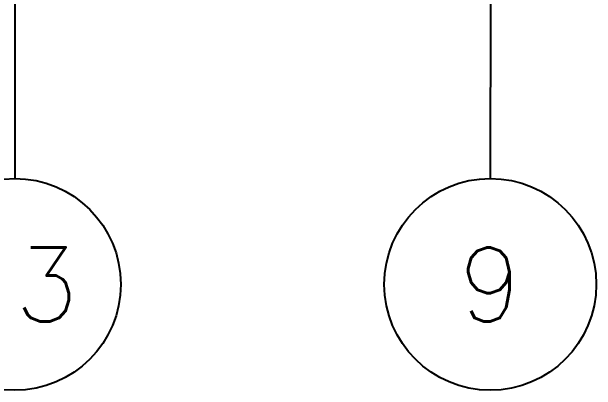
# Model space of a CAD drawing. Header units: metres. Extents: x 0 to 21025, y 0 to 14850.
# Drawn here: x 4207 to 4897, y 8472 to 8919 of the extents above; entities that cross this region are included whole.
import ezdxf
from ezdxf.enums import TextEntityAlignment as Align

# ---------------------------------------------------------------- set-up
doc = ezdxf.new("R2010")
doc.units = ezdxf.units.M
doc.header["$LTSCALE"] = 25
doc.layers.add('GSB', color=7, linetype='Continuous')
doc.layers.add('SDM', color=7, linetype='Continuous')
doc.styles.add('R140', font='simplex.shx', dxfattribs={"height": 3.5})
doc.styles.add('ROMANS', font='ROMANS.SHX')
doc.dimstyles.new('25___1-25', dxfattribs={"dimscale": 25, "dimtxt": 2.5, "dimasz": 2, "dimexe": 1.5, "dimexo": 1, "dimgap": 0.5, "dimtad": 1, "dimzin": 12, "dimtxsty": 'ROMANS', "dimcen": 0, "dimclrd": 256, "dimclre": 256, "dimclrt": 3, "dimazin": 3, "dimtfac": 1, "dimtmove": 0, "dimatfit": 0, "dimfxl": 1, "dimlwd": -1, "dimlwe": -1, "dimarcsym": 0})

# ---------------------------------------------------------------- blocks, each defined once
blk = doc.blocks.new('INDICACAO_EIXO')
at = {"layer": 'GSB', "color": 3}
blk.add_circle((0, 0), 5, dxfattribs=at)

msp = doc.modelspace()

# ---------------------------------------------------------------- block references
at = {"layer": 'GSB'}
ref = msp.add_blockref('INDICACAO_EIXO', (4210.931, 8597.009), dxfattribs=dict(at, xscale=24.99999999999972, yscale=24.99999999999972, zscale=24.99999999999972))
ref.add_attrib('EIXO', '13', dxfattribs={"color": 4, "height": 87.5, "style": 'R140'}).set_placement((4210.931, 8597.009), align=Align.MIDDLE_CENTER)
ref = msp.add_blockref('INDICACAO_EIXO', (4771.648, 8597.009), dxfattribs=dict(at, xscale=24.99999999999972, yscale=24.99999999999972, zscale=24.99999999999972))
ref.add_attrib('EIXO', '9', dxfattribs={"color": 4, "height": 87.5, "style": 'R140'}).set_placement((4771.648, 8597.009), align=Align.MIDDLE_CENTER)

# ---------------------------------------------------------------- leaders
at = {"layer": 'SDM'}
for points in [[(4771.714, 9046.619), (4771.648, 8722.009)], [(4210.996, 9039.621), (4210.931, 8722.009)]]:
    msp.add_leader(points, dimstyle='25___1-25', override={"dimgap": 0.5, "dimtad": 0}, dxfattribs=at)

doc.saveas('drawing.dxf')
